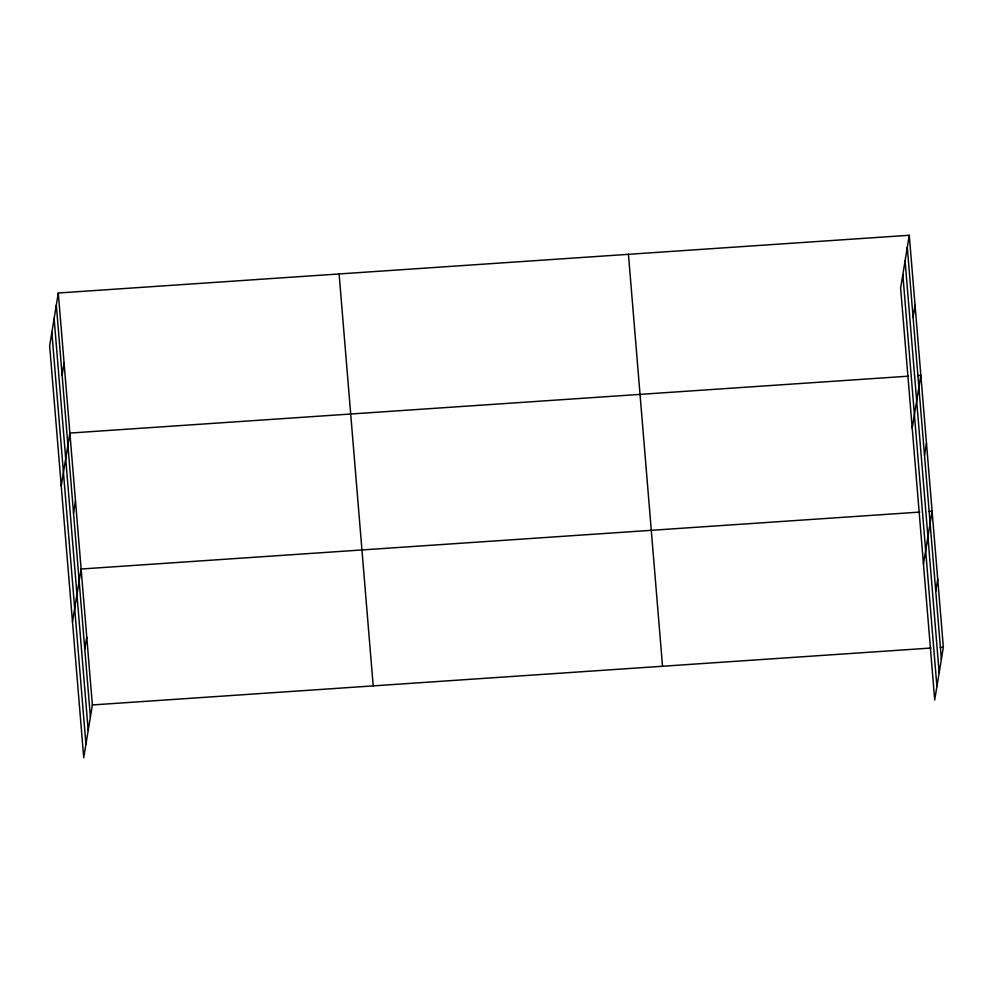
<?xml version="1.0" encoding="UTF-8"?>
<svg xmlns="http://www.w3.org/2000/svg" width="993" height="993" viewBox="0 0 993 993"><rect width="100%" height="100%" fill="white"/><g stroke="black" fill="none" stroke-linecap="round" stroke-linejoin="round"><path stroke-width="1.49" d="M58.289 293.009L49.65 345.8L83.735 757.733L92.374 704.943L58.289 293.009L909.265 235.267L943.35 647.2L934.711 699.991L900.626 288.057L909.265 235.267M62.112 375.131L64.086 363.041M61.243 485.862L69.882 433.072L908.583 376.161M73.532 513.12L75.505 501.043M72.489 621.792L81.128 569.014L919.828 512.09M84.777 649.062L86.751 636.985M913.076 317.375L915.062 305.298M912.207 428.107L920.859 375.329L917.78 375.528M924.495 455.377L926.481 443.288M923.453 564.049L932.104 511.258L929.038 511.469M935.741 591.319L937.727 579.229M92.374 704.943L931.074 648.032M940.284 647.411L943.35 647.2M907.292 247.356L941.376 659.29M905.082 260.787L939.167 672.72M902.823 274.614L936.908 686.56M628.445 254.32L662.53 666.253M339.109 273.956L373.194 685.89M56.316 305.099L90.4 717.033M54.118 318.53L88.203 730.463M51.847 332.37L85.932 744.303"/></g></svg>
